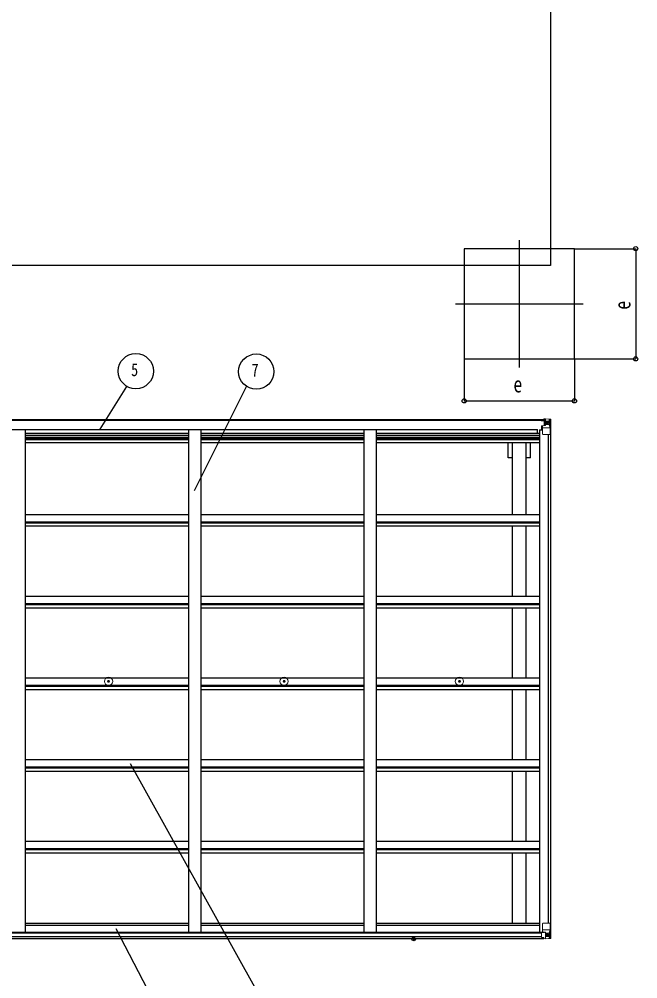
# Model space of a CAD drawing. Units: millimetres, scale not verified. Extents: x -10512 to 10512, y -7425 to 7425.
# Drawn here: x -1364 to 1161, y -547 to 3370 of the extents above; entities that cross this region are included whole.
import ezdxf
from ezdxf.enums import TextEntityAlignment as Align

# ---------------------------------------------------------------- set-up
doc = ezdxf.new("R2010")
doc.units = ezdxf.units.MM
doc.header["$LTSCALE"] = 30
doc.header["$PDMODE"] = 32
doc.header["$PDSIZE"] = 15
for name, color, linetype in [('0-3_YKK_12', 2, 'Continuous'), ('0-5_YKK_A1', 4, 'Continuous'), ('0-6_YKK_D', 6, 'Continuous')]:
    doc.layers.add(name, color=color, linetype=linetype)
doc.layers.add('0-4_YKK_13', color=4, linetype='Continuous', lineweight=18)
doc.styles.add('ＭＳ ゴシック', font='')
doc.styles.get('ＭＳ ゴシック').set_extended_font_data('MS Gothic')

msp = doc.modelspace()

# ---------------------------------------------------------------- linework, layer by layer
at = {"layer": '0-3_YKK_12'}
for p, q in [((677.13, 2468.26), (677.13, 1948.26)), ((417.13, 2208.26), (937.13, 2208.26))]:
    msp.add_line(p, q, dxfattribs=at)
at = {"layer": '0-4_YKK_13'}
for p, q in [((766.13, 1732.8), (766.13, 1733.73)), ((767.13, 1732.8), (766.13, 1732.8)), ((766.13, 1732.8), (766.13, 1731.24)), ((766.13, 1731.12), (766.13, 1731.24)), ((767.13, 1733.73), (767.13, 1732.8)), ((772.13, 1732.8), (767.13, 1732.8)), ((772.33, 1736.3), (770.64, 1735.87)), ((772.13, 1731.19), (772.13, 1732.8)), ((772.13, 1731.19), (782.13, 1731.11)), ((772.33, 1736.3), (772.63, 1736.3)), ((772.63, 1736.3), (772.63, 1735.87)), ((774.13, 1733.06), (782.13, 1733.06)), ((774.13, 1733.04), (782.13, 1733.04)), ((777.63, 1738.5), (784.13, 1738.1)), ((777.63, 1737.62), (777.63, 1738.5)), ((784.13, 1737.22), (777.63, 1737.62)), ((777.63, 1737.1), (777.63, 1737.62)), ((777.63, 1737.1), (777.63, 1736.69)), ((777.63, 1736.69), (782.63, 1736.6)), ((777.63, 1736.69), (777.63, 1735.87)), ((778.63, 1711), (778.63, 1730.97)), ((782.52, 1730.73), (778.63, 1730.73)), ((778.63, 1727.1), (782.63, 1727.1)), ((782.13, 1733.06), (782.13, 1731.11)), ((782.13, 1732.04), (782.63, 1732.04)), ((782.13, 1730.94), (782.13, 1731.11)), ((782.13, 1731.11), (782.13, 1731.11)), ((782.63, 1732.4), (784.13, 1732.4)), ((782.63, 1728.86), (784.13, 1728.86)), ((784.13, 1712.01), (784.13, 1738.1)), ((784.13, 1737.99), (796.13, 1737.2)), ((785.13, 1728.86), (784.13, 1728.86)), ((796.13, 1728.86), (784.13, 1728.86)), ((798.46, 1728.8), (796.13, 1728.86)), ((796.22, 1737.2), (804.14, 1736.73)), ((798.46, 1715.33), (798.46, 1728.8)), ((799.31, 1732.31), (802.05, 1735.98)), ((803.28, 1735.76), (803.28, 1735.69)), ((803.28, 1675.1), (803.28, 1735.69)), ((805.19, 1736.81), (805.19, 1736.81)), ((805.19, 1736.77), (805.19, 1736.81)), ((806.13, 1735.81), (806.13, 1735.77)), ((767.63, 1709.97), (768.63, 1709.98)), ((767.63, 1693.76), (767.63, 1709.97)), ((768.63, 1708.25), (767.63, 1708.25)), ((767.63, 1698.1), (772.13, 1698.1)), ((772.68, 1710.02), (768.63, 1709.98)), ((772.13, 1676.1), (772.13, 1709.2)), ((796.13, 1701.77), (772.13, 1701.77)), ((783.3, 1711.75), (772.95, 1710.09)), ((772.95, 1709.46), (783.3, 1711.11)), ((772.95, 1710.09), (772.95, 1709.46)), ((778.63, 1718.9), (782.63, 1718.9)), ((782.63, 1715.3), (784.13, 1715.3)), ((783.3, 1711.11), (783.3, 1711.75)), ((796.13, 1715.3), (784.13, 1715.3)), ((790.65, 1721.66), (790.65, 1720.7)), ((796.13, 1715.3), (798.46, 1715.33)), ((796.13, 1715.3), (796.13, 1715.3)), ((802.74, 1701.98), (796.13, 1701.77)), ((802.74, 1701.98), (798.6, 1714.07)), ((803.28, 1675.1), (773.13, 1675.1)), ((-1001.3, 667.44), (-1000.19, 667.46)), ((-1001.3, 666.44), (-1000.19, 666.42)), ((-1000.19, 667.46), (-999.67, 667.56)), ((-1000.19, 666.42), (-999.67, 666.32)), ((-999.57, 668.08), (-999.67, 667.56)), ((-999.57, 665.81), (-999.67, 666.32)), ((-999.55, 669.19), (-999.57, 668.08)), ((-998.55, 669.19), (-998.53, 668.08)), ((-998.53, 668.08), (-998.43, 667.56)), ((-998.53, 665.81), (-998.43, 666.32)), ((-997.91, 667.46), (-998.43, 667.56)), ((-997.91, 666.42), (-998.43, 666.32)), ((-996.81, 667.44), (-997.91, 667.46)), ((-996.81, 666.44), (-997.91, 666.42)), ((-285.3, 667.44), (-284.19, 667.46)), ((-285.3, 666.44), (-284.19, 666.42)), ((-284.19, 667.46), (-283.67, 667.56)), ((-284.19, 666.42), (-283.67, 666.32)), ((-283.57, 668.08), (-283.67, 667.56)), ((-283.57, 665.81), (-283.67, 666.32)), ((-283.55, 669.19), (-283.57, 668.08)), ((-282.55, 669.19), (-282.53, 668.08)), ((-282.53, 668.08), (-282.43, 667.56)), ((-282.53, 665.81), (-282.43, 666.32)), ((-281.91, 667.46), (-282.43, 667.56)), ((-281.91, 666.42), (-282.43, 666.32)), ((-280.81, 667.44), (-281.91, 667.46)), ((-280.81, 666.44), (-281.91, 666.42)), ((430.7, 667.44), (431.81, 667.46)), ((430.7, 666.44), (431.81, 666.42)), ((431.81, 667.46), (432.33, 667.56)), ((431.81, 666.42), (432.33, 666.32)), ((432.43, 668.08), (432.33, 667.56)), ((432.43, 665.81), (432.33, 666.32)), ((432.45, 669.19), (432.43, 668.08)), ((433.45, 669.19), (433.47, 668.08)), ((433.47, 668.08), (433.57, 667.56)), ((433.47, 665.81), (433.57, 666.32)), ((434.09, 667.46), (433.57, 667.56)), ((434.09, 666.42), (433.57, 666.32)), ((435.19, 667.44), (434.09, 667.46)), ((435.19, 666.44), (434.09, 666.42)), ((-999.55, 664.7), (-999.57, 665.81)), ((-998.55, 664.7), (-998.53, 665.81)), ((-283.55, 664.7), (-283.57, 665.81)), ((-282.55, 664.7), (-282.53, 665.81)), ((432.45, 664.7), (432.43, 665.81)), ((433.45, 664.7), (433.47, 665.81)), ((772.13, -321.87), (772.13, -354.97)), ((796.13, -347.54), (772.13, -347.54)), ((806.13, -320.87), (773.13, -320.87)), ((802.74, -347.76), (796.13, -347.54)), ((802.74, -347.76), (798.6, -359.84)), ((803.28, -320.87), (803.28, -381.46)), ((806.13, -381.58), (806.13, -320.87)), ((767.63, -358.03), (767.63, -378.18)), ((777.63, -357.09), (768.63, -357.12)), ((768.63, -378.9), (777.63, -378.96)), ((772.95, -355.23), (783.3, -356.89)), ((772.95, -355.87), (772.95, -355.23)), ((780.6, -357.09), (772.95, -355.87)), ((784.13, -357.09), (777.63, -357.09)), ((777.63, -384.27), (777.63, -378.33)), ((783.3, -356.89), (783.3, -357.09)), ((784.13, -357.09), (784.13, -383.87)), ((784.13, -361.07), (796.13, -361.07)), ((796.13, -374.63), (784.13, -374.63)), ((784.13, -383.76), (796.13, -382.98)), ((791.61, -367.43), (791.61, -366.47)), ((796.13, -361.07), (796.13, -361.07)), ((796.13, -361.07), (798.46, -361.11)), ((798.46, -374.58), (796.13, -374.64)), ((796.22, -382.97), (804.14, -382.5)), ((798.46, -361.11), (798.46, -374.58)), ((799.31, -378.08), (802.05, -381.75)), ((803.28, -381.53), (803.28, -381.46)), ((805.19, -382.54), (805.19, -382.59))]:
    msp.add_line(p, q, dxfattribs=at)
for points in [[(772.13, 1731.19), (772.13, 1731.18), (766.13, 1731.24)], [(767.13, 1731.07), (782.13, 1730.94), (782.13, 1730.94)], [(782.13, 1732.04), (774.13, 1732.04), (774.13, 1733.73)], [(777.63, 1737.1), (782.63, 1737.1), (782.63, 1711.64)], [(805.19, 1736.81), (796.13, 1737.37), (784.13, 1738.1)], [(791.61, 1724.54), (791.61, 1725.5), (790.65, 1725.5), (790.65, 1724.54)], [(806.13, 1735.77), (806.13, 1675.1), (803.28, 1675.1)], [(768.63, 1709.98), (768.63, 1708.25), (772.13, 1708.23)], [(789.69, 1723.58), (788.73, 1723.58), (788.73, 1722.62), (789.69, 1722.62)], [(790.65, 1720.7), (791.61, 1720.7), (791.61, 1721.66)], [(792.57, 1722.62), (793.53, 1722.62), (793.53, 1723.58), (792.57, 1723.58)], [(767.63, -378.18), (767.64, -378.29), (777.63, -378.33)], [(805.19, -382.59), (796.13, -383.14), (777.63, -384.27)], [(789.69, -368.39), (788.73, -368.39), (788.73, -369.35), (789.69, -369.35)], [(791.61, -366.47), (790.65, -366.47), (790.65, -367.43)], [(790.65, -370.31), (790.65, -371.27), (791.61, -371.27), (791.61, -370.31)], [(792.57, -369.35), (793.53, -369.35), (793.53, -368.39), (792.57, -368.39)]]:
    msp.add_lwpolyline(points, dxfattribs=at)
for centre, radius in [((791.13, 1723.1), 5.3), ((-999.05, 666.94), 17), ((-999.05, 666.94), 4), ((-283.05, 666.94), 17), ((-283.05, 666.94), 4), ((432.95, 666.94), 17), ((432.95, 666.94), 4), ((791.13, -368.87), 5.3)]:
    msp.add_circle(centre, radius, dxfattribs=at)
for centre, radius, start, end in [((766.99, 1738.76), 7.69, 263.56574, 271.03001), ((782.13, 1733.56), 0.5, 270.00309, 0.00198), ((782.13, 1733.54), 0.5, 269.99891, 359.99891), ((782.13, 1730.61), 0.5, 359.95536, 89.47105), ((782.11, 1730.43), 0.513, 358.95293, 88.11972), ((789.69, 1724.54), 0.96, 270, 0), ((792.57, 1724.54), 0.96, 180, 270), ((802, 1735.81), 1.28, 357.54105, 48.82169), ((803.97, 1749.42), 12.7, 264.89689, 270.75534), ((805.13, 1735.82), 1, 359.99921, 86.49983), ((805.13, 1735.81), 0.999, 0.04917, 86.5576), ((805.13, 1735.77), 0.999, 0.04917, 86.5576), ((773.06, 1709.16), 0.937, 96.73234, 177.67791), ((773.06, 1708.53), 0.937, 96.73234, 177.67791), ((783.19, 1712.68), 0.937, 276.73234, 357.67791), ((783.19, 1712.04), 0.937, 276.73234, 357.67791), ((789.69, 1721.66), 0.96, 0, 90), ((792.57, 1721.66), 0.96, 90, 180), ((773.13, 1676.1), 1, 180, 270), ((-999.05, 666.94), 2.3, 167.44414, 192.55586), ((-999.05, 666.94), 2.3, 77.44414, 102.55586), ((-999.05, 666.94), 2.3, 347.44414, 12.55586), ((-283.05, 666.94), 2.3, 167.44414, 192.55586), ((-283.05, 666.94), 2.3, 77.44414, 102.55586), ((-283.05, 666.94), 2.3, 347.44414, 12.55586), ((432.95, 666.94), 2.3, 167.44414, 192.55586), ((432.95, 666.94), 2.3, 77.44414, 102.55586), ((432.95, 666.94), 2.3, 347.44414, 12.55586), ((-999.05, 666.94), 2.3, 257.44414, 282.55586), ((-283.05, 666.94), 2.3, 257.44414, 282.55586), ((432.95, 666.94), 2.3, 257.44414, 282.55586), ((773.13, -321.87), 1, 90, 180), ((773.06, -354.3), 0.937, 182.32209, 263.26766), ((773.06, -354.93), 0.937, 182.32209, 263.26766), ((783.19, -357.82), 0.937, 50.93398, 83.26766), ((789.69, -367.43), 0.96, 270, 0), ((789.69, -370.31), 0.96, 0, 90), ((792.57, -367.43), 0.96, 180, 270), ((792.57, -370.31), 0.96, 90, 180), ((802, -381.58), 1.28, 311.17831, 2.45895), ((803.97, -395.19), 12.7, 89.24466, 95.10311), ((805.13, -381.55), 0.999, 273.4424, 359.95083), ((805.13, -381.58), 0.999, 273.4424, 359.95083), ((805.13, -381.59), 1, 273.50017, 0.00079)]:
    msp.add_arc(centre, radius, start, end, dxfattribs=at)
for centre, major_axis, ratio, start_param, end_param in [((877.88, 1728.86), (-81.75, 0), 0.061163, 6.2824128, 6.2831853), ((801.33, 1728.72), (-0.03, 5), 0.573921, 0.7672717, 1.551125), ((803, 1733.79), (0.02, 3), 0.466854, 0.125683, 0.7596956), ((803.19, 1736.89), (-2, 0.12), 0.060933, 2.0712557, 3.1453404), ((604.19, 1749.12), (-201, 12.36), 0.060933, 3.1453404, 3.145839), ((799.86, 1715.35), (0, 3), 0.468246, 1.5772882, 2.0127935), ((802.02, 1704.33), (-0.85, 2.32), 0.403757, 3.0087805, 3.9744392), ((802.02, -350.1), (-0.85, -2.32), 0.403757, 2.3087461, 3.2744049), ((768.63, -358.03), (-1, -0.021), 0.906239, 4.6936843, 6.2644806), ((768.63, -378.19), (-1, 0.012), 0.707053, 0.1587743, 1.5795216), ((877.88, -374.63), (-81.75, 0), 0.061163, 0, 0.0007725), ((799.86, -361.13), (0, -3), 0.468246, 4.2703918, 4.7058971), ((801.33, -374.5), (-0.03, -5), 0.573921, 4.7320603, 5.5159136), ((803, -379.57), (0.02, -3), 0.466854, 5.5234897, 6.1575023), ((803.19, -382.66), (-2, -0.12), 0.060933, 3.1378449, 4.2119296), ((604.19, -394.9), (-201, -12.36), 0.060933, 3.1373463, 3.1378449)]:
    msp.add_ellipse(centre, major_axis=major_axis, ratio=ratio, start_param=start_param, end_param=end_param, dxfattribs=at)
at = {"layer": '0-5_YKK_A1'}
for p, q in [((804.13, 4483.06), (804.13, 2364.68)), ((804.13, 2364.68), (-2099.87, 2364.68)), ((-2078.37, 1735.87), (782.63, 1735.87)), ((-2078.37, 1733.73), (782.63, 1733.73)), ((-2047.37, 1695.59), (751.63, 1695.59)), ((-1338.87, 1695.57), (-1338.87, -356.89)), ((-672.87, 1695.57), (-672.87, -356.89)), ((-622.87, 1695.57), (-622.87, -356.89)), ((43.13, 1695.57), (43.13, -356.89)), ((93.13, 1695.57), (93.13, -356.89)), ((751.63, 1680.07), (751.63, 1695.59)), ((759.13, 1693.76), (759.13, -356.89)), ((759.13, 1693.76), (772.13, 1693.76)), ((-1338.87, 1680.07), (-672.87, 1680.07)), ((-1338.87, 1671.68), (-672.87, 1671.68)), ((-1338.87, 1663.48), (-672.87, 1663.48)), ((-1338.87, 1659.55), (-672.87, 1659.55)), ((-1338.87, 1654.47), (-672.87, 1654.47)), ((-622.87, 1680.07), (43.13, 1680.07)), ((-622.87, 1671.68), (43.13, 1671.68)), ((-622.87, 1663.48), (43.13, 1663.48)), ((-622.87, 1659.55), (43.13, 1659.55)), ((-622.87, 1654.47), (43.13, 1654.47)), ((93.13, 1680.07), (759.13, 1680.07)), ((93.13, 1671.68), (759.13, 1671.68)), ((93.13, 1663.48), (759.13, 1663.48)), ((93.13, 1659.55), (759.13, 1659.55)), ((93.13, 1654.47), (759.13, 1654.47)), ((794.43, 1675.1), (794.43, -320.87)), ((804.13, 1675.1), (804.13, -320.87)), ((-1338.87, 1641.46), (-672.87, 1641.46)), ((-622.87, 1641.46), (43.13, 1641.46)), ((93.13, 1641.46), (759.13, 1641.46)), ((631.93, 1579.87), (631.93, 1641.46)), ((649.63, 1348.46), (649.63, 1641.46)), ((704.63, 1348.46), (704.63, 1641.46)), ((722.33, 1579.87), (722.33, 1641.46)), ((649.63, 1579.87), (631.93, 1579.87)), ((722.33, 1579.87), (704.63, 1579.87)), ((-1338.84, 1348.46), (-672.87, 1348.46)), ((-622.84, 1348.46), (43.13, 1348.46)), ((93.16, 1348.46), (759.13, 1348.46)), ((-1338.84, 1318.72), (-672.87, 1318.72)), ((-1338.84, 1314.17), (-672.87, 1314.17)), ((-1338.84, 1301.16), (-672.87, 1301.16)), ((-622.84, 1318.72), (43.13, 1318.72)), ((-622.84, 1314.17), (43.13, 1314.17)), ((-622.84, 1301.16), (43.13, 1301.16)), ((93.16, 1318.72), (759.13, 1318.72)), ((93.16, 1314.17), (759.13, 1314.17)), ((93.16, 1301.16), (759.13, 1301.16)), ((649.63, 1014.96), (649.63, 1301.16)), ((704.63, 1014.96), (704.63, 1301.16)), ((-1338.87, 1014.96), (-672.91, 1014.96)), ((-1338.87, 985.23), (-672.91, 985.23)), ((-1338.87, 980.68), (-672.91, 980.68)), ((-622.87, 1014.96), (43.09, 1014.96)), ((-622.87, 985.23), (43.09, 985.23)), ((-622.87, 980.68), (43.09, 980.68)), ((93.13, 1014.96), (759.1, 1014.96)), ((93.13, 985.23), (759.1, 985.23)), ((93.13, 980.68), (759.1, 980.68)), ((-1338.87, 967.67), (-672.91, 967.67)), ((-622.87, 967.67), (43.09, 967.67)), ((93.13, 967.67), (759.1, 967.67)), ((649.63, 681.46), (649.63, 967.67)), ((704.63, 681.46), (704.63, 967.67)), ((-1338.84, 681.46), (-672.87, 681.46)), ((-622.84, 681.46), (43.13, 681.46)), ((93.16, 681.46), (759.13, 681.46)), ((-1338.84, 651.73), (-672.87, 651.73)), ((-1338.84, 647.18), (-672.87, 647.18)), ((-1338.84, 634.17), (-672.87, 634.17)), ((-622.84, 651.73), (43.13, 651.73)), ((-622.84, 647.18), (43.13, 647.18)), ((-622.84, 634.17), (43.13, 634.17)), ((93.16, 651.73), (759.13, 651.73)), ((93.16, 647.18), (759.13, 647.18)), ((93.16, 634.17), (759.13, 634.17)), ((649.63, 347.97), (649.63, 634.17)), ((704.63, 347.97), (704.63, 634.17)), ((-1338.84, 347.97), (-672.87, 347.97)), ((-1338.84, 318.23), (-672.87, 318.23)), ((-1338.84, 313.68), (-672.87, 313.68)), ((-622.84, 347.97), (43.13, 347.97)), ((-622.84, 318.23), (43.13, 318.23)), ((-622.84, 313.68), (43.13, 313.68)), ((93.16, 347.97), (759.13, 347.97)), ((93.16, 318.23), (759.13, 318.23)), ((93.16, 313.68), (759.13, 313.68)), ((-1338.84, 300.67), (-672.87, 300.67)), ((-622.84, 300.67), (43.13, 300.67)), ((93.16, 300.67), (759.13, 300.67)), ((649.63, 14.47), (649.63, 300.67)), ((704.63, 14.47), (704.63, 300.67)), ((-1338.87, 14.47), (-672.91, 14.47)), ((-622.87, 14.47), (43.09, 14.47)), ((93.13, 14.47), (759.1, 14.47)), ((-1338.87, -15.26), (-672.91, -15.26)), ((-1338.87, -19.81), (-672.91, -19.81)), ((-1338.87, -32.82), (-672.91, -32.82)), ((-622.87, -15.26), (43.09, -15.26)), ((-622.87, -19.81), (43.09, -19.81)), ((-622.87, -32.82), (43.09, -32.82)), ((93.13, -15.26), (759.1, -15.26)), ((93.13, -19.81), (759.1, -19.81)), ((93.13, -32.82), (759.1, -32.82)), ((649.63, -320.73), (649.63, -32.82)), ((704.63, -320.73), (704.63, -32.82)), ((-1338.87, -320.73), (-672.87, -320.73)), ((-1338.87, -329.07), (-672.87, -329.07)), ((-622.87, -320.73), (43.13, -320.73)), ((-622.87, -329.07), (43.13, -329.07)), ((93.13, -320.73), (759.13, -320.73)), ((93.13, -329.07), (759.13, -329.07)), ((-2075.14, -356.89), (779.39, -356.89)), ((-2073.37, -382.67), (777.63, -382.67)), ((-2063.37, -359.16), (767.63, -359.16)), ((-2063.37, -374.77), (767.63, -374.77))]:
    msp.add_line(p, q, dxfattribs=at)
msp.add_lwpolyline([(452.13, 1983.26), (902.13, 1983.26), (902.13, 2433.26), (452.13, 2433.26)], close=True, dxfattribs=at)
msp.add_point((245.97, -384.99), dxfattribs=at)
at = {"layer": '0-6_YKK_D'}
for p, q in [((903.13, 2433.26), (1153.13, 2433.26)), ((1152.13, 2433.26), (1152.13, 1983.26)), ((452.13, 1982.26), (452.13, 1810.81)), ((902.13, 1982.26), (902.13, 1810.81)), ((903.13, 1983.26), (1153.13, 1983.26)), ((-1033.66, 1697.12), (-924.46, 1871.18)), ((-648.71, 1445.44), (-435.75, 1871.1)), ((452.13, 1811.81), (902.13, 1811.81)), ((-911.6, 331.22), (-402.99, -580.24)), ((-969.32, -342.32), (-842.15, -587.72))]:
    msp.add_line(p, q, dxfattribs=at)
for centre, radius in [((1152.13, 2433.26), 8.5), ((-887.92, 1933.22), 72), ((-396.47, 1931.44), 72), ((1152.13, 1983.26), 8.5), ((452.13, 1811.81), 8.5), ((902.13, 1811.81), 8.5)]:
    msp.add_circle(centre, radius, dxfattribs=at)

# ---------------------------------------------------------------- texts
at = {"layer": '0-6_YKK_D', "style": 'ＭＳ ゴシック', "width": 0.8}
msp.add_text('e', height=65.98, rotation=90, dxfattribs=at).set_placement((1150.46, 2184.26), align=Align.BOTTOM_LEFT)
for s, height, p in [('5', 52.79, (-907.12, 1897.22)), ('7', 52.79, (-415.67, 1895.44)), ('e', 65.98, (653.13, 1826.81))]:
    msp.add_text(s, height=height, dxfattribs=at).set_placement(p, align=Align.BOTTOM_LEFT)

doc.saveas('drawing.dxf')
